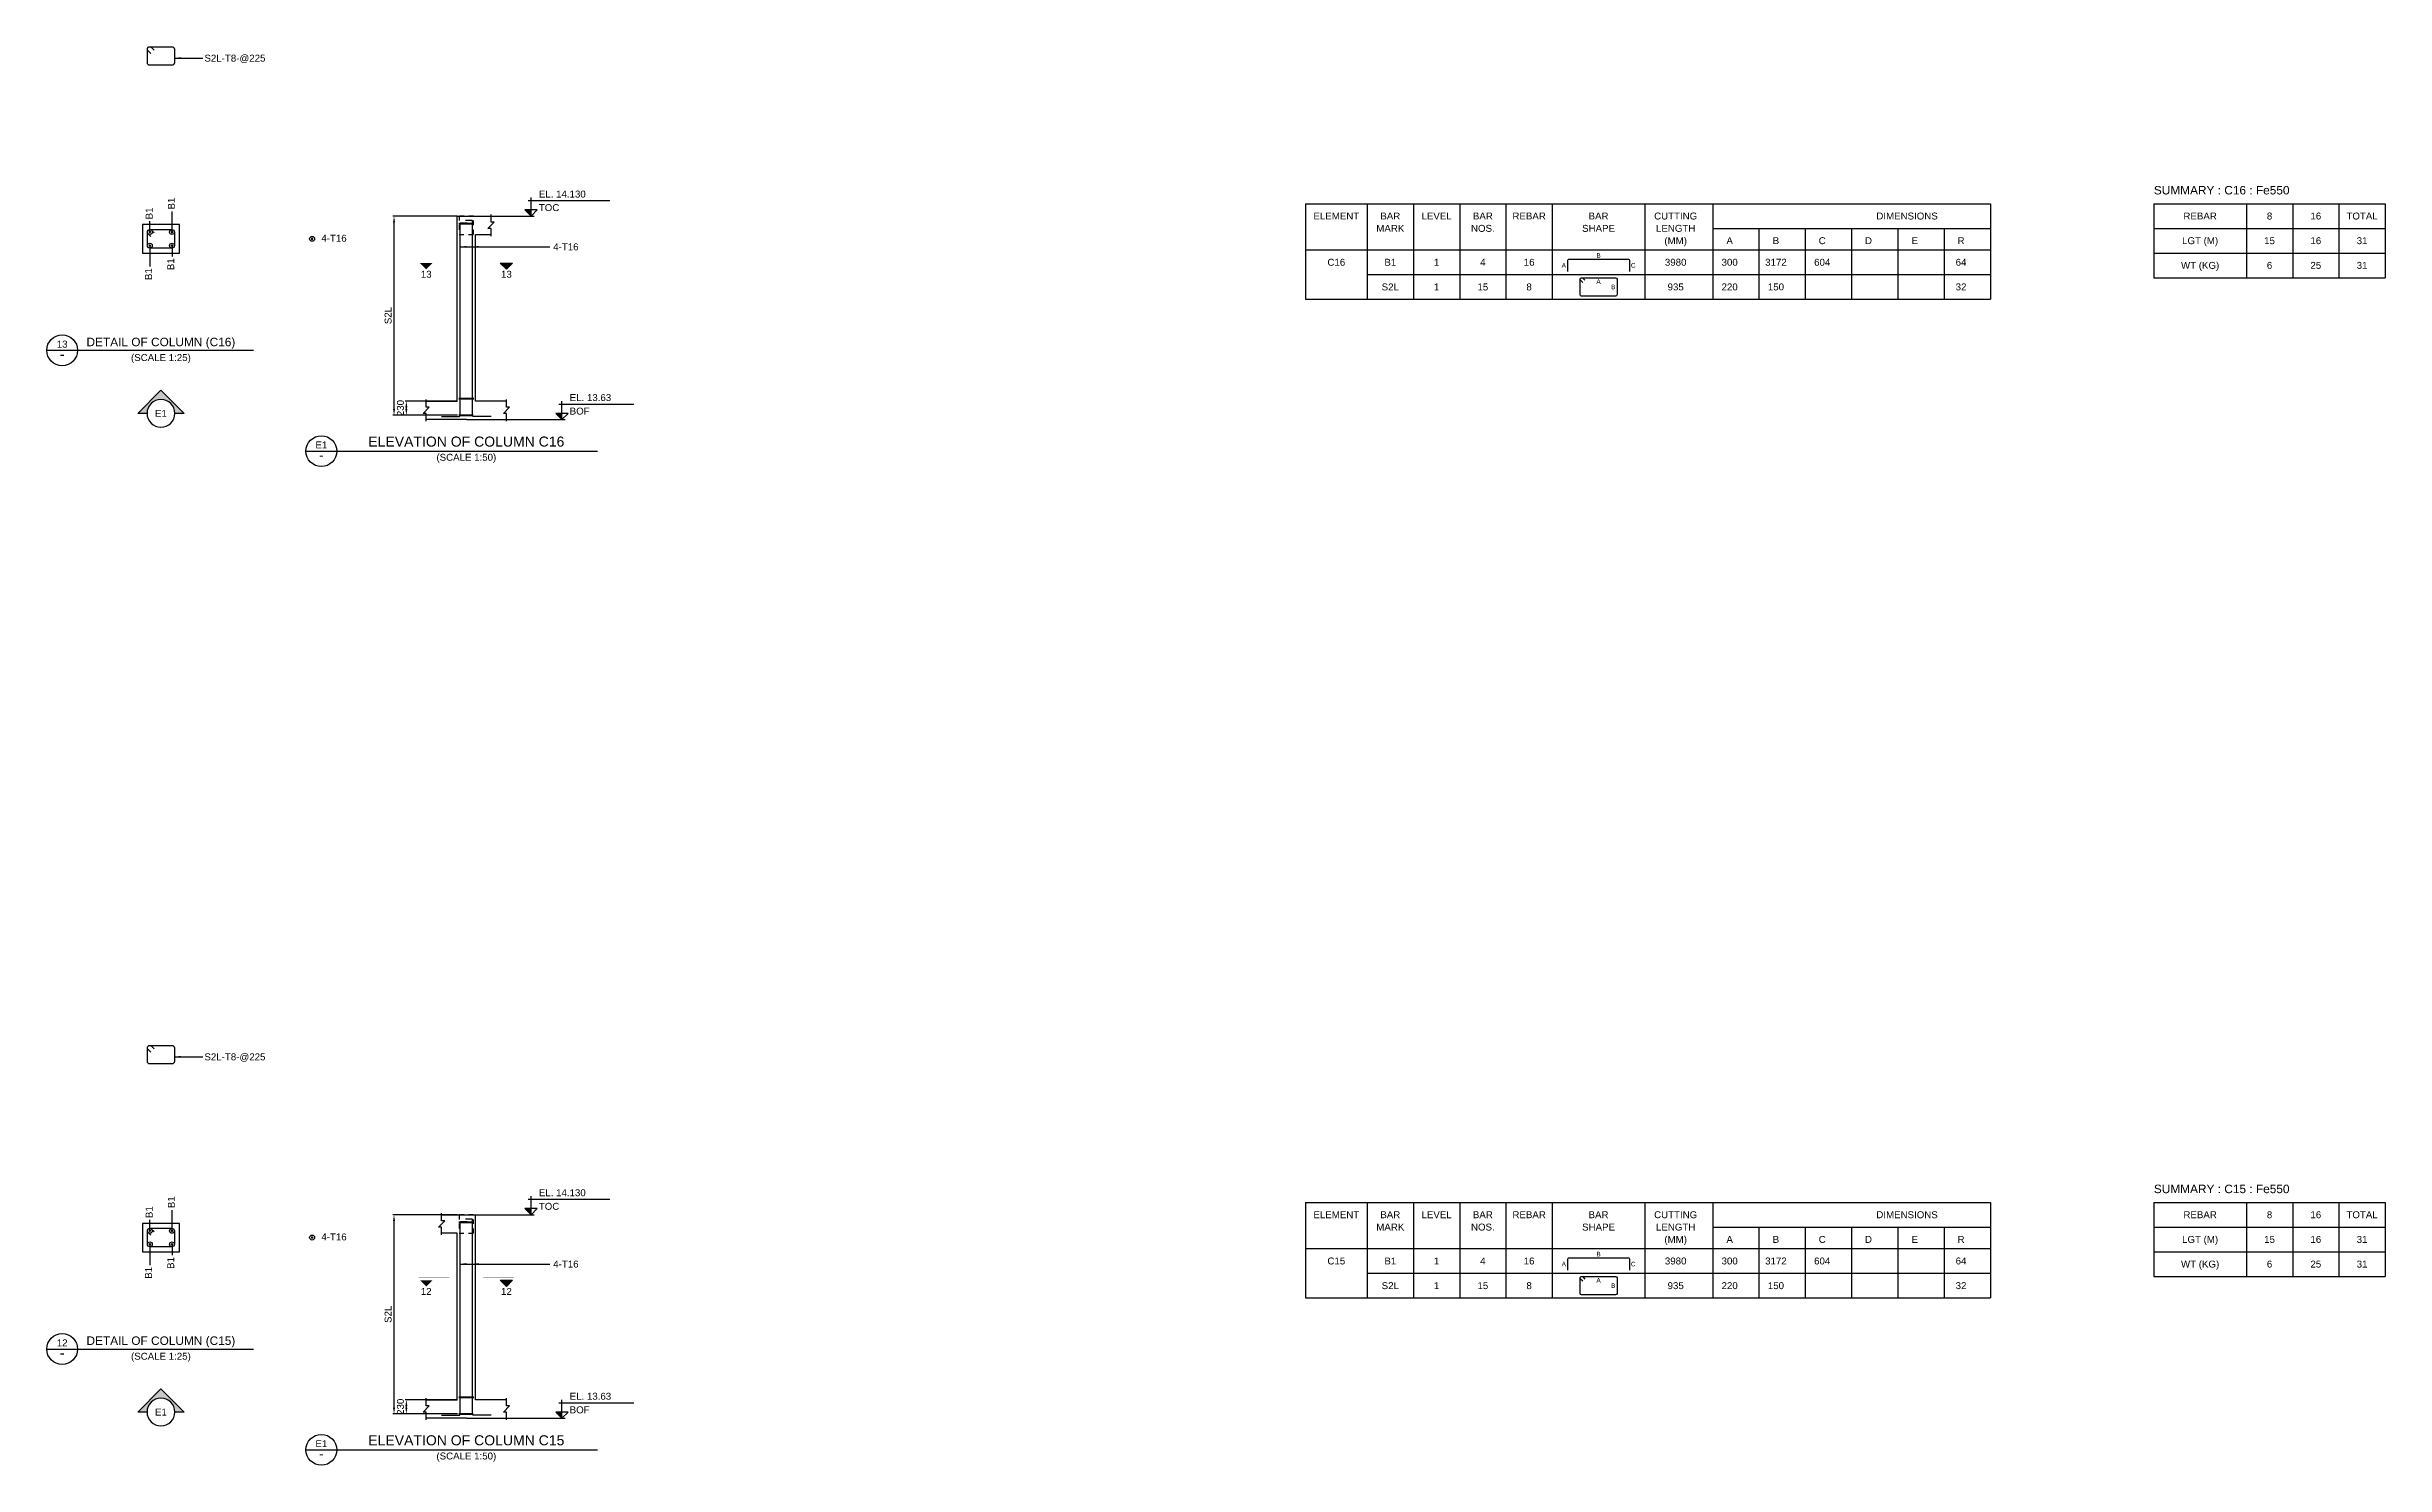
# Model space of a CAD drawing. Header units: inches. Extents: x -14290 to 92310, y -1525 to 237772.
# Drawn here: x -13600 to 62200, y 191767 to 237772 of the extents above; entities that cross this region are included whole.
import ezdxf
from ezdxf.enums import TextEntityAlignment as Align

# ---------------------------------------------------------------- set-up
doc = ezdxf.new("R2010")
doc.units = ezdxf.units.IN
doc.header["$MEASUREMENT"] = 0
doc.linetypes.add('SCHidden', pattern=[1000, 500, -500])
for name, color, linetype in [('colSectionMarkLayer', 5, 'Continuous'), ('Concrete Line', 2, 'Continuous'), ('Dim', 31, 'Continuous'), ('Hatch', 25, 'Continuous'), ('Labels', 4, 'Continuous'), ('Link', 225, 'Continuous'), ('Reinforcement', 130, 'Continuous'), ('Schedule Border', 60, 'Continuous'), ('Schedule Header', 4, 'Continuous'), ('Text', 31, 'Continuous'), ('Text_Scale', 31, 'Continuous')]:
    doc.layers.add(name, color=color, linetype=linetype)
doc.styles.add('SC-BBS1', font='SansSerif')
doc.styles.add('SC-COL2', font='sanss___.ttf')
doc.styles.get("Standard").update_dxf_attribs({"font": 'txt.shx'})
doc.dimstyles.new('ColumnSch', dxfattribs={"dimtxt": 225, "dimasz": 200, "dimexe": 38, "dimexo": 38, "dimgap": 80, "dimtad": 1, "dimtoh": 1, "dimdec": 0, "dimzin": 0, "dimdsep": 46, "dimtxsty": 'SC-BBS1', "dimcen": 0.09, "dimclrd": 8, "dimclre": 8, "dimclrt": 31, "dimadec": 0, "dimazin": 0, "dimtfac": 1, "dimtdec": 0, "dimtix": 1, "dimtofl": 0, "dimtmove": 0, "dimatfit": 3, "dimfxl": 1, "dimtolj": 1, "dimtzin": 0, "dimarcsym": 0})
doc.dimstyles.get("Standard").update_dxf_attribs({"dimtxt": 0.18, "dimasz": 200, "dimexe": 0.18, "dimexo": 0.0625, "dimgap": 0.09, "dimtad": 0, "dimtih": 1, "dimtoh": 1, "dimdec": 4, "dimzin": 0, "dimdsep": 46, "dimtxsty": 'Standard', "dimcen": 0.09, "dimadec": 0, "dimazin": 0, "dimtfac": 1, "dimtdec": 4, "dimtofl": 0, "dimtmove": 0, "dimatfit": 3, "dimfxl": 1, "dimtolj": 1, "dimtzin": 0, "dimarcsym": 0})

# ---------------------------------------------------------------- blocks, each defined once
blk = doc.blocks.new('*D43')
at = {"color": 8, "linetype": 'ByBlock', "lineweight": -2}
for p, q in [((-282, 199892), (-2382, 199892)), ((-2344, 193636), (-2344, 199692)), ((-282, 193436), (-2382, 193436))]:
    blk.add_line(p, q, dxfattribs=at)
at = {"color": 8}
for points in [[(-2344, 199892), (-2311, 199692), (-2377, 199692)], [(-2344, 193436), (-2377, 193636), (-2311, 193636)]]:
    blk.add_solid(points, dxfattribs=at)
at = {"layer": 'DEFPOINTS', "color": 31}
for p in [(-244, 199892), (-2344, 193436), (-244, 193436)]:
    blk.add_point(p, dxfattribs=at)
at = {"color": 31, "insert": (-2536, 196664), "char_height": 225, "attachment_point": 5, "rotation": 90, "style": 'SC-BBS1'}
blk.add_mtext('\\A1;S2L', dxfattribs=at)
blk = doc.blocks.new('*D44')
at = {"color": 8, "linetype": 'ByBlock', "lineweight": -2}
for p, q in [((-282, 193892), (-1982, 193892)), ((-282, 193436), (-1982, 193436)), ((-1944, 193636), (-1944, 193692))]:
    blk.add_line(p, q, dxfattribs=at)
at = {"color": 8}
for points in [[(-1944, 193892), (-1911, 193692), (-1977, 193692)], [(-1944, 193436), (-1977, 193636), (-1911, 193636)]]:
    blk.add_solid(points, dxfattribs=at)
at = {"layer": 'DEFPOINTS', "color": 31}
for p in [(-1944, 193436), (-244, 193892), (-244, 193436)]:
    blk.add_point(p, dxfattribs=at)
at = {"color": 31, "insert": (-2136, 193664), "char_height": 225, "attachment_point": 5, "rotation": 90, "style": 'SC-BBS1'}
blk.add_mtext('\\A1;230', dxfattribs=at)
blk = doc.blocks.new('*D45')
at = {"color": 8, "linetype": 'ByBlock', "lineweight": -2}
for p, q in [((-282, 232282), (-2382, 232282)), ((-2344, 226026), (-2344, 232082)), ((-282, 225826), (-2382, 225826))]:
    blk.add_line(p, q, dxfattribs=at)
at = {"color": 8}
for points in [[(-2344, 232282), (-2311, 232082), (-2377, 232082)], [(-2344, 225826), (-2377, 226026), (-2311, 226026)]]:
    blk.add_solid(points, dxfattribs=at)
at = {"layer": 'DEFPOINTS', "color": 31}
for p in [(-244, 232282), (-2344, 225826), (-244, 225826)]:
    blk.add_point(p, dxfattribs=at)
at = {"color": 31, "insert": (-2536, 229054), "char_height": 225, "attachment_point": 5, "rotation": 90, "style": 'SC-BBS1'}
blk.add_mtext('\\A1;S2L', dxfattribs=at)
blk = doc.blocks.new('*D46')
at = {"color": 8, "linetype": 'ByBlock', "lineweight": -2}
for p, q in [((-282, 226282), (-1982, 226282)), ((-1944, 226026), (-1944, 226082)), ((-282, 225826), (-1982, 225826))]:
    blk.add_line(p, q, dxfattribs=at)
at = {"color": 8}
for points in [[(-1944, 226282), (-1911, 226082), (-1977, 226082)], [(-1944, 225826), (-1977, 226026), (-1911, 226026)]]:
    blk.add_solid(points, dxfattribs=at)
at = {"layer": 'DEFPOINTS', "color": 31}
for p in [(-244, 226282), (-1944, 225826), (-244, 225826)]:
    blk.add_point(p, dxfattribs=at)
at = {"color": 31, "insert": (-2136, 226054), "char_height": 225, "attachment_point": 5, "rotation": 90, "style": 'SC-BBS1'}
blk.add_mtext('\\A1;230', dxfattribs=at)

msp = doc.modelspace()

# ---------------------------------------------------------------- hatches: boundary and pattern name
at = {"layer": 'Hatch'}
for points in [[(2100, 232282), (2100, 232482), (1900, 232482)], [(-1500, 230757), (-1300, 230557), (-1100, 230757), (-1500, 230757)], [(1500, 230757), (1300, 230557), (1100, 230757), (1500, 230757)], [(3100, 225682), (3100, 225882), (2900, 225882)], [(2100, 199892), (2100, 200092), (1900, 200092)], [(-1500, 197767), (-1300, 197567), (-1100, 197767), (-1500, 197767)], [(1500, 197767), (1300, 197567), (1100, 197767), (1500, 197767)], [(3100, 193292), (3100, 193492), (2900, 193492)]]:
    msp.add_hatch(color=256, dxfattribs=at).paths.add_polyline_path(points, flags=0)
h = msp.add_hatch(color=256, dxfattribs=at)
edge = h.paths.add_edge_path(flags=16)
edge.add_line((-10350, 225882), (-10650, 225882))
edge.add_line((-10650, 225882), (-9900, 226632))
edge.add_line((-9900, 226632), (-9150, 225882))
edge.add_line((-9150, 225882), (-9450, 225882))
edge.add_arc((-9900, 225882), 450, 0, 180)
h = msp.add_hatch(color=256, dxfattribs=at)
edge = h.paths.add_edge_path(flags=16)
edge.add_line((-10350, 193492), (-10650, 193492))
edge.add_line((-10650, 193492), (-9900, 194242))
edge.add_line((-9900, 194242), (-9150, 193492))
edge.add_line((-9150, 193492), (-9450, 193492))
edge.add_arc((-9900, 193492), 450, 0, 180)

# ---------------------------------------------------------------- linework, layer by layer
at = {"lineweight": 50}
for p, q in [((-244, 232042), (244, 232042)), ((-244, 226362), (244, 226362)), ((-244, 225826), (220, 225826)), ((-244, 199652), (244, 199652)), ((-244, 193972), (244, 193972)), ((-244, 193436), (220, 193436))]:
    msp.add_line(p, q, dxfattribs=at)
at = {"layer": 'colSectionMarkLayer'}
for p, q in [((2000, 232782), (4650, 232782)), ((2100, 232282), (2100, 232882)), ((300, 232282), (2200, 232282)), ((-13600, 227927), (-6900, 227927)), ((3000, 226182), (5425, 226182)), ((3100, 225682), (3100, 226282)), ((1300, 225682), (3200, 225682)), ((-5200, 224657), (4250, 224657)), ((2000, 200392), (4650, 200392)), ((2100, 199892), (2100, 200492)), ((300, 199892), (2200, 199892)), ((-13600, 195537), (-6900, 195537)), ((1300, 193292), (3200, 193292)), ((3000, 193792), (5425, 193792)), ((3100, 193292), (3100, 193892)), ((-5200, 192267), (4250, 192267))]:
    msp.add_line(p, q, dxfattribs=at)
for points in [[(2100, 232282), (2300, 232482), (1900, 232482)], [(3100, 225682), (3300, 225882), (2900, 225882)], [(2100, 199892), (2300, 200092), (1900, 200092)], [(3100, 193292), (3300, 193492), (2900, 193492)]]:
    msp.add_lwpolyline(points, close=True, dxfattribs=at)
at = {"layer": 'colSectionMarkLayer', "const_width": 5}
for points in [[(-550, 230857), (-1550, 230857)], [(-1500, 230757), (-1300, 230557), (-1100, 230757), (-1500, 230757)], [(550, 230857), (1550, 230857)], [(-550, 197867), (-1550, 197867)], [(550, 197867), (1550, 197867)], [(-1500, 197767), (-1300, 197567), (-1100, 197767), (-1500, 197767)]]:
    msp.add_lwpolyline(points, dxfattribs=at)
at = {"layer": 'colSectionMarkLayer'}
for points in [[(1500, 230757), (1300, 230557), (1100, 230757), (1500, 230757)], [(1500, 197767), (1300, 197567), (1100, 197767), (1500, 197767)]]:
    msp.add_lwpolyline(points, dxfattribs=at)
for points in [[(-10350, 225882), (-10650, 225882), (-9900, 226632), (-9150, 225882), (-9450, 225882, 1), (-10350, 225882, 1), (-9450, 225882)], [(-10350, 193492), (-10650, 193492), (-9900, 194242), (-9150, 193492), (-9450, 193492, 1), (-10350, 193492, 1), (-9450, 193492)]]:
    msp.add_lwpolyline(points, format="xyb", dxfattribs=at)
for centre in [(-13100, 227927), (-4700, 224657), (-13100, 195537), (-4700, 192267)]:
    msp.add_circle(centre, 500, dxfattribs=at)
at = {"layer": 'Concrete Line'}
for p, q in [((-300, 226282), (-300, 232282)), ((-300, 232282), (800, 232282)), ((300, 226282), (300, 231682)), ((300, 231682), (800, 231682)), ((-1300, 226282), (-300, 226282)), ((1300, 226282), (300, 226282)), ((1300, 226282), (300, 226282)), ((0, 225682), (-1300, 225682)), ((0, 225682), (1300, 225682)), ((-800, 199892), (300, 199892)), ((300, 193892), (300, 199892)), ((-300, 199292), (-800, 199292)), ((-300, 193892), (-300, 199292)), ((-1300, 193892), (-300, 193892)), ((0, 193292), (-1300, 193292)), ((0, 193292), (1300, 193292)), ((1300, 193892), (300, 193892)), ((1300, 193892), (300, 193892))]:
    msp.add_line(p, q, dxfattribs=at)
for points in [[(-10500, 231082), (-9300, 231082), (-9300, 231082), (-9300, 232002), (-9300, 232002), (-10500, 232002), (-10500, 232002), (-10500, 231082)], [(-10500, 198692), (-9300, 198692), (-9300, 198692), (-9300, 199612), (-9300, 199612), (-10500, 199612), (-10500, 199612), (-10500, 198692)]]:
    msp.add_lwpolyline(points, close=True, dxfattribs=at)
at = {"layer": 'Concrete Line', "linetype": 'SCHidden', "ltscale": 0.3}
for points in [[(-230, 232282), (-230, 231682), (230, 231682), (230, 232282)], [(-230, 199892), (-230, 199292), (230, 199292), (230, 199892)]]:
    msp.add_lwpolyline(points, close=True, dxfattribs=at)
at = {"layer": 'Concrete Line'}
for points in [[(800, 231632), (800, 231882), (700, 231882), (900, 232082), (800, 232082), (800, 232332)], [(-1300, 225632), (-1300, 225882), (-1400, 225882), (-1200, 226082), (-1300, 226082), (-1300, 226332)], [(1300, 225632), (1300, 225882), (1200, 225882), (1400, 226082), (1300, 226082), (1300, 226332)], [(-800, 199242), (-800, 199492), (-900, 199492), (-700, 199692), (-800, 199692), (-800, 199942)], [(-1300, 193242), (-1300, 193492), (-1400, 193492), (-1200, 193692), (-1300, 193692), (-1300, 193942)], [(1300, 193242), (1300, 193492), (1200, 193492), (1400, 193692), (1300, 193692), (1300, 193942)]]:
    msp.add_lwpolyline(points, dxfattribs=at)
at = {"layer": 'Dim', "color": 8}
for p, q in [((-10260, 231794), (-10260, 232114)), ((-9540, 231794), (-9540, 232434)), ((-10260, 231290), (-10260, 230650)), ((-9540, 231290), (-9540, 230970)), ((-10260, 199404), (-10260, 199724)), ((-9540, 199404), (-9540, 200044)), ((-10260, 198900), (-10260, 198260)), ((-9540, 198900), (-9540, 198580))]:
    msp.add_line(p, q, dxfattribs=at)
at = {"layer": 'Link'}
for points in [[(-10231.7, 237550.6), (-10316.6, 237635.4, -0.668178), (-10260, 237772), (-9540, 237772, -0.4142136), (-9460, 237692), (-9460, 237252, -0.4142136), (-9540, 237172), (-10260, 237172, -0.4142136), (-10340, 237252), (-10340, 237692, -0.6681793), (-10203.4, 237748.6), (-10118.6, 237663.7)], [(-10231.7, 231620.6), (-10316.6, 231705.4, -0.668178), (-10260, 231842), (-9540, 231842, -0.4142136), (-9460, 231762), (-9460, 231322, -0.4142136), (-9540, 231242), (-10260, 231242, -0.4142136), (-10340, 231322), (-10340, 231762, -0.6681793), (-10203.4, 231818.6), (-10118.6, 231733.7)], [(-10231.7, 205160.6), (-10316.6, 205245.4, -0.668178), (-10260, 205382), (-9540, 205382, -0.4142136), (-9460, 205302), (-9460, 204862, -0.4142136), (-9540, 204782), (-10260, 204782, -0.4142136), (-10340, 204862), (-10340, 205302, -0.6681793), (-10203.4, 205358.6), (-10118.6, 205273.7)], [(-10231.7, 199230.6), (-10316.6, 199315.4, -0.668178), (-10260, 199452), (-9540, 199452, -0.4142136), (-9460, 199372), (-9460, 198932, -0.4142136), (-9540, 198852), (-10260, 198852, -0.4142136), (-10340, 198932), (-10340, 199372, -0.6681793), (-10203.4, 199428.6), (-10118.6, 199343.7)]]:
    msp.add_lwpolyline(points, format="xyb", dxfattribs=at)
at = {"layer": 'Reinforcement'}
for points in [[(-804, 225778), (-234, 225778, 0.4142136), (-204, 225808), (-204, 232028, -0.4142136), (-174, 232058), (26, 232058)], [(804, 225778), (234, 225778, -0.4142136), (204, 225808), (204, 232108, 0.4142136), (174, 232138), (-26, 232138)], [(35700, 230482), (35700, 230832, -0.5), (35750, 230882), (37650, 230882, -0.5), (37700, 230832), (37700, 230482)], [(36185.4, 230125.9), (36114.6, 230196.6, -0.1989124), (36100, 230232, -0.4142046), (36150, 230282, -0.1989044), (36185.4, 230267.4), (36256.1, 230196.6)], [(-804, 193388), (-234, 193388, 0.4142136), (-204, 193418), (-204, 199638, -0.4142136), (-174, 199668), (26, 199668)], [(804, 193388), (234, 193388, -0.4142136), (204, 193418), (204, 199718, 0.4142136), (174, 199748), (-26, 199748)], [(35700, 198092), (35700, 198442, -0.5), (35750, 198492), (37650, 198492, -0.5), (37700, 198442), (37700, 198092)], [(36185.4, 197735.9), (36114.6, 197806.6, -0.1989124), (36100, 197842, -0.4142046), (36150, 197892, -0.1989044), (36185.4, 197877.4), (36256.1, 197806.6)]]:
    msp.add_lwpolyline(points, format="xyb", dxfattribs=at)
at = {"layer": 'Reinforcement', "color": 130, "const_width": 40}
for points in [[(-10280, 231762, 1), (-10240, 231762, 1)], [(-10280, 231322, 1), (-10240, 231322, 1)], [(-9560, 231762, 1), (-9520, 231762, 1)], [(-9560, 231322, 1), (-9520, 231322, 1)], [(-5020, 231542, 1), (-4980, 231542, 1)], [(-10280, 199372, 1), (-10240, 199372, 1)], [(-9560, 199372, 1), (-9520, 199372, 1)], [(-10280, 198932, 1), (-10240, 198932, 1)], [(-9560, 198932, 1), (-9520, 198932, 1)], [(-5020, 199152, 1), (-4980, 199152, 1)]]:
    msp.add_lwpolyline(points, format="xyb", close=True, dxfattribs=at)
at = {"layer": 'Reinforcement'}
for points in [[(36100, 230232, -0.4142046), (36150, 230282), (37250, 230282, -0.4142046), (37300, 230232), (37300, 229732, -0.4142046), (37250, 229682), (36150, 229682, -0.4142046), (36100, 229732)], [(36100, 197842, -0.4142046), (36150, 197892), (37250, 197892, -0.4142046), (37300, 197842), (37300, 197342, -0.4142046), (37250, 197292), (36150, 197292, -0.4142046), (36100, 197342)]]:
    msp.add_lwpolyline(points, format="xyb", close=True, dxfattribs=at)
at = {"layer": 'Reinforcement', "color": 130}
for centre in [(-10260, 231762), (-10260, 231322), (-9540, 231762), (-9540, 231322), (-5000, 231542), (-10260, 199372), (-9540, 199372), (-10260, 198932), (-9540, 198932), (-5000, 199152)]:
    msp.add_circle(centre, 80, dxfattribs=at)
at = {"layer": 'Schedule Border'}
for p, q in [((27200, 232682), (49400, 232682)), ((27200, 232682), (27200, 229582)), ((29200, 232682), (29200, 229582)), ((30700, 232682), (30700, 229582)), ((32200, 232682), (32200, 229582)), ((33700, 232682), (33700, 229582)), ((35200, 232682), (35200, 229582)), ((38200, 232682), (38200, 229582)), ((40400, 232682), (40400, 229582)), ((49400, 232682), (49400, 229582)), ((54700, 232682), (62200, 232682)), ((54700, 232682), (54700, 230282)), ((57700, 232682), (57700, 230282)), ((59200, 232682), (59200, 230282)), ((60700, 232682), (60700, 230282)), ((62200, 232682), (62200, 230282)), ((40400, 231882), (49400, 231882)), ((41900, 231882), (41900, 229582)), ((43400, 231882), (43400, 229582)), ((44900, 231882), (44900, 229582)), ((46400, 231882), (46400, 229582)), ((47900, 231882), (47900, 229582)), ((54700, 231882), (62200, 231882)), ((27200, 231182), (49400, 231182)), ((54700, 231082), (62200, 231082)), ((29200, 230382), (49400, 230382)), ((54700, 230282), (62200, 230282)), ((27200, 229582), (49400, 229582)), ((29200, 229582), (49400, 229582)), ((27200, 200292), (49400, 200292)), ((27200, 200292), (27200, 197192)), ((29200, 200292), (29200, 197192)), ((30700, 200292), (30700, 197192)), ((32200, 200292), (32200, 197192)), ((33700, 200292), (33700, 197192)), ((35200, 200292), (35200, 197192)), ((38200, 200292), (38200, 197192)), ((40400, 200292), (40400, 197192)), ((49400, 200292), (49400, 197192)), ((54700, 200292), (62200, 200292)), ((54700, 200292), (54700, 197892)), ((57700, 200292), (57700, 197892)), ((59200, 200292), (59200, 197892)), ((60700, 200292), (60700, 197892)), ((62200, 200292), (62200, 197892)), ((40400, 199492), (49400, 199492)), ((41900, 199492), (41900, 197192)), ((43400, 199492), (43400, 197192)), ((44900, 199492), (44900, 197192)), ((46400, 199492), (46400, 197192)), ((47900, 199492), (47900, 197192)), ((54700, 199492), (62200, 199492)), ((27200, 198792), (49400, 198792)), ((54700, 198692), (62200, 198692)), ((29200, 197992), (49400, 197992)), ((54700, 197892), (62200, 197892)), ((27200, 197192), (49400, 197192)), ((29200, 197192), (49400, 197192))]:
    msp.add_line(p, q, dxfattribs=at)

# ---------------------------------------------------------------- texts
at = {"layer": 'colSectionMarkLayer', "style": 'SC-BBS1'}
for s, p in [('13', (-1300, 230507)), ('13', (1300, 230507)), ('12', (-1300, 197517)), ('12', (1300, 197517))]:
    msp.add_text(s, height=225, dxfattribs=at).set_placement(p, align=Align.TOP_CENTER)
at = {"layer": 'Dim', "style": 'SC-COL2'}
for p in [(-9562, 232494), (-10282, 232174), (-10282, 199784), (-9562, 200104)]:
    msp.add_text('B1', height=225, rotation=90, dxfattribs=at).set_placement(p, align=Align.MIDDLE_LEFT)
for p in [(-10302, 230590), (-9582, 230910), (-10302, 198200), (-9582, 198520)]:
    msp.add_text('B1', height=225, rotation=90, dxfattribs=at).set_placement(p, align=Align.MIDDLE_RIGHT)
at = {"layer": 'Dim', "style": 'SC-BBS1'}
for s, p in [('A', (35575, 230682)), ('B', (36700, 231007)), ('C', (37825, 230682)), ('A', (36700, 230157)), ('B', (37175, 229982)), ('B', (36700, 198617)), ('A', (35575, 198292)), ('A', (36700, 197767)), ('C', (37825, 198292)), ('B', (37175, 197592))]:
    msp.add_text(s, height=150, dxfattribs=at).set_placement(p, align=Align.MIDDLE_CENTER)
at = {"layer": 'Labels', "style": 'SC-BBS1'}
for s, height, p in [('13', 225, (-13100, 227947)), ('DETAIL OF COLUMN (C16)', 275, (-9900, 227977)), ('ELEVATION OF COLUMN C16', 325, (0, 224707)), ('E1', 225, (-4700, 224677)), ('12', 225, (-13100, 195557)), ('DETAIL OF COLUMN (C15)', 275, (-9900, 195587)), ('E1', 225, (-4700, 192287)), ('ELEVATION OF COLUMN C15', 325, (0, 192317))]:
    msp.add_text(s, height=height, dxfattribs=at).set_placement(p, align=Align.BOTTOM_CENTER)
for s, height, p in [('-', 325, (-13100, 227802)), ('E1', 225, (-9900, 225882)), ('-', 325, (-4700, 224532)), ('-', 325, (-13100, 195412)), ('E1', 225, (-9900, 193492)), ('-', 325, (-4700, 192142))]:
    msp.add_text(s, height=height, dxfattribs=at).set_placement(p, align=Align.MIDDLE_CENTER)
at = {"layer": 'Schedule Header', "style": 'SC-BBS1'}
for s, p in [('SUMMARY : C16 : Fe550', (54700, 232982)), ('SUMMARY : C15 : Fe550', (54700, 200592))]:
    msp.add_text(s, height=275, dxfattribs=at).set_placement(p)
for s, p in [('ELEMENT', (28200, 232282)), ('MARK', (29950, 231882)), ('BAR', (29950, 232282)), ('LEVEL', (31450, 232282)), ('NOS.', (32950, 231882)), ('BAR', (32950, 232282)), ('REBAR', (34450, 232282)), ('SHAPE', (36700, 231882)), ('BAR', (36700, 232282)), ('CUTTING', (39200, 232282)), ('LENGTH', (39200, 231882)), ('DIMENSIONS', (46700, 232282)), ('REBAR', (56200, 232282)), ('8', (58450, 232282)), ('16', (59950, 232282)), ('TOTAL', (61450, 232282)), ('(MM)', (39200, 231482)), ('A', (40950, 231482)), ('B', (42450, 231482)), ('C', (43950, 231482)), ('D', (45450, 231482)), ('E', (46950, 231482)), ('R', (48450, 231482)), ('LGT (M)', (56200, 231482)), ('WT (KG)', (56200, 230682)), ('ELEMENT', (28200, 199892)), ('MARK', (29950, 199492)), ('BAR', (29950, 199892)), ('LEVEL', (31450, 199892)), ('NOS.', (32950, 199492)), ('BAR', (32950, 199892)), ('REBAR', (34450, 199892)), ('SHAPE', (36700, 199492)), ('BAR', (36700, 199892)), ('CUTTING', (39200, 199892)), ('LENGTH', (39200, 199492)), ('DIMENSIONS', (46700, 199892)), ('REBAR', (56200, 199892)), ('8', (58450, 199892)), ('16', (59950, 199892)), ('TOTAL', (61450, 199892)), ('(MM)', (39200, 199092)), ('A', (40950, 199092)), ('B', (42450, 199092)), ('C', (43950, 199092)), ('D', (45450, 199092)), ('E', (46950, 199092)), ('R', (48450, 199092)), ('LGT (M)', (56200, 199092)), ('WT (KG)', (56200, 198292))]:
    msp.add_text(s, height=225, dxfattribs=at).set_placement(p, align=Align.MIDDLE_CENTER)
at = {"layer": 'Text', "style": 'SC-BBS1'}
for s, p in [('S2L-T8-@225', (-8490, 237402)), ('4-T16', (-4700, 231562)), ('S2L-T8-@225', (-8490, 205012)), ('4-T16', (-4700, 199172))]:
    msp.add_text(s, height=225, dxfattribs=at).set_placement(p, align=Align.MIDDLE_LEFT)
for s, p in [('EL. 14.130', (2350, 232882)), ('TOC', (2350, 232442)), ('EL. 13.63', (3350, 226282)), ('BOF', (3350, 225842)), ('TOC', (2350, 200052)), ('EL. 14.130', (2350, 200492)), ('EL. 13.63', (3350, 193892)), ('BOF', (3350, 193452))]:
    msp.add_text(s, height=225, dxfattribs=at).set_placement(p)
for s, p in [('15', (58450, 231482)), ('16', (59950, 231482)), ('31', (61450, 231482)), ('C16', (28200, 230782)), ('B1', (29950, 230782)), ('1', (31450, 230782)), ('4', (32950, 230782)), ('16', (34450, 230782)), ('3980', (39200, 230782)), ('300', (40950, 230782)), ('3172', (42450, 230782)), ('604', (43950, 230782)), ('64', (48450, 230782)), ('6', (58450, 230682)), ('25', (59950, 230682)), ('31', (61450, 230682)), ('S2L', (29950, 229982)), ('1', (31450, 229982)), ('15', (32950, 229982)), ('8', (34450, 229982)), ('935', (39200, 229982)), ('220', (40950, 229982)), ('150', (42450, 229982)), ('32', (48450, 229982)), ('15', (58450, 199092)), ('16', (59950, 199092)), ('31', (61450, 199092)), ('C15', (28200, 198392)), ('B1', (29950, 198392)), ('1', (31450, 198392)), ('4', (32950, 198392)), ('16', (34450, 198392)), ('3980', (39200, 198392)), ('300', (40950, 198392)), ('3172', (42450, 198392)), ('604', (43950, 198392)), ('64', (48450, 198392)), ('6', (58450, 198292)), ('25', (59950, 198292)), ('31', (61450, 198292)), ('S2L', (29950, 197592)), ('1', (31450, 197592)), ('15', (32950, 197592)), ('8', (34450, 197592)), ('935', (39200, 197592)), ('220', (40950, 197592)), ('150', (42450, 197592)), ('32', (48450, 197592))]:
    msp.add_text(s, height=225, dxfattribs=at).set_placement(p, align=Align.MIDDLE_CENTER)
for p in [(-9900, 227512), (-9900, 195122)]:
    msp.add_text('(SCALE 1:25)', height=225, dxfattribs=at).set_placement(p, align=Align.BOTTOM_CENTER)
at = {"layer": 'Text', "char_height": 225, "attachment_point": 1, "style": 'SC-BBS1'}
for insert in [(2816.5, 231394.5), (2816.5, 198404.5)]:
    msp.add_mtext('4-T16', dxfattribs=dict(at, insert=insert))
at = {"layer": 'Text_Scale', "style": 'SC-BBS1'}
for p in [(0, 224277), (0, 191887)]:
    msp.add_text('(SCALE 1:50)', height=225, dxfattribs=at).set_placement(p, align=Align.BOTTOM_CENTER)

# ---------------------------------------------------------------- dimensions: what is measured, and where the dimension line sits
at = {"layer": 'Dim', "lineweight": 50}
for p1, p2, distance, text, picture, middle in [((-244, 225826), (-244, 232282), 2100, 'S2L', '*D45', (-2344, 229054)), ((-244, 225826), (-244, 226282), 1700, '230', '*D46', (-1944, 226054)), ((-244, 193436), (-244, 199892), 2100, 'S2L', '*D43', (-2344, 196664)), ((-244, 193436), (-244, 193892), 1700, '230', '*D44', (-1944, 193664))]:
    dim = msp.add_aligned_dim(p1=p1, p2=p2, distance=distance, text=text, dimstyle='ColumnSch', dxfattribs=at)
    dim.commit()
    dim.dimension.update_dxf_attribs({"geometry": picture, "text_midpoint": middle})

# ---------------------------------------------------------------- leaders
at = {"layer": 'Dim', "color": 8}
for points in [[(-9460, 237402), (-8540, 237402)], [(-204, 231282), (2704, 231282)], [(204, 231282), (2704, 231282)], [(-9460, 205012), (-8540, 205012)], [(-204, 198292), (2704, 198292)], [(204, 198292), (2704, 198292)]]:
    msp.add_leader(points, dimstyle='Standard', dxfattribs=at)

doc.saveas('drawing.dxf')
